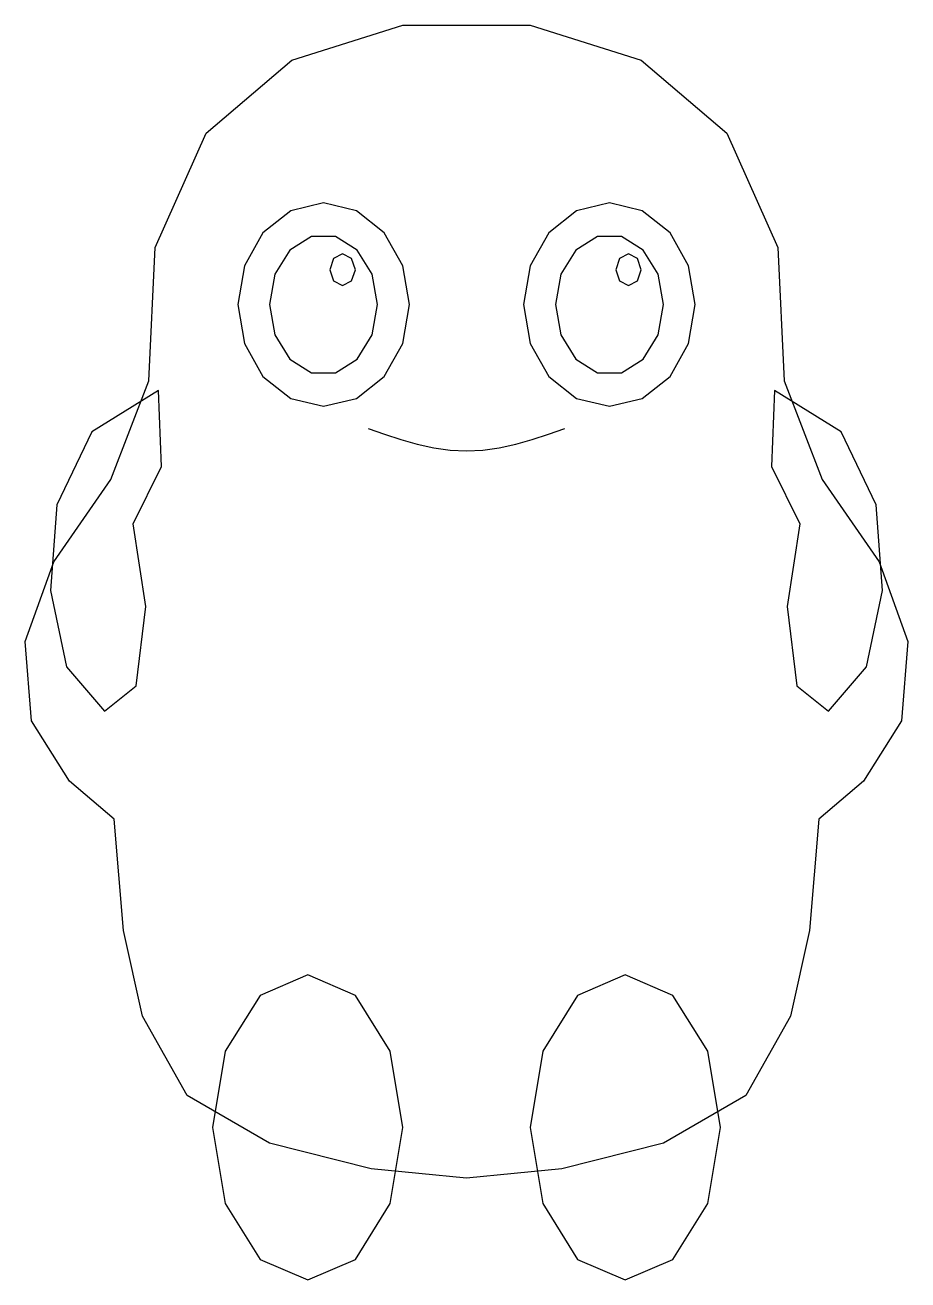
# Model space of a CAD drawing. Header units: millimetres. Extents: x 3 to 157, y -40 to 179.
import ezdxf

# ---------------------------------------------------------------- set-up
doc = ezdxf.new("R2010")
doc.units = ezdxf.units.MM

msp = doc.modelspace()

# ---------------------------------------------------------------- linework, layer by layer
for points in [[(34.537, 160.149), (49.506, 172.901), (68.911, 179), (91.089, 179), (110.494, 172.901), (125.463, 160.149), (134.334, 140.19), (135.443, 116.904), (142.096, 99.716), (152.076, 85.301), (157.066, 71.441), (155.957, 57.58), (149.304, 47.046), (141.542, 40.392), (139.878, 20.987), (136.552, 6.018), (128.79, -7.843), (114.375, -16.159), (96.633, -20.595), (80, -22.258), (63.367, -20.595), (45.625, -16.159), (31.21, -7.843), (23.448, 6.018), (20.122, 20.987), (18.458, 40.392), (10.696, 47.046), (4.043, 57.58), (2.934, 71.441), (7.924, 85.301), (17.904, 99.716), (24.557, 116.904), (25.666, 140.19)], [(70.02, 130.21), (68.878, 137.002), (65.635, 142.757), (60.778, 146.599), (55.051, 147.952), (49.323, 146.599), (44.467, 142.757), (41.223, 137.002), (40.081, 130.21), (41.223, 123.418), (44.467, 117.663), (49.323, 113.821), (55.051, 112.468), (60.778, 113.821), (65.635, 117.663), (68.878, 123.418)], [(119.919, 130.21), (118.777, 137.002), (115.533, 142.757), (110.677, 146.599), (104.949, 147.952), (99.222, 146.599), (94.365, 142.757), (91.122, 137.002), (89.98, 130.21), (91.122, 123.418), (94.365, 117.663), (99.222, 113.821), (104.949, 112.468), (110.677, 113.821), (115.533, 117.663), (118.777, 123.418)], [(64.476, 130.21), (63.545, 135.505), (60.928, 139.746), (57.146, 142.103), (52.955, 142.103), (49.174, 139.746), (46.557, 135.505), (45.625, 130.21), (46.557, 124.915), (49.174, 120.674), (52.955, 118.318), (57.146, 118.318), (60.928, 120.674), (63.545, 124.915)], [(114.375, 130.21), (113.443, 135.505), (110.826, 139.746), (107.045, 142.103), (102.854, 142.103), (99.072, 139.746), (96.455, 135.505), (95.524, 130.21), (96.455, 124.915), (99.072, 120.674), (102.854, 118.318), (107.045, 118.318), (110.826, 120.674), (113.443, 124.915)], [(60.595, 136.309), (59.946, 138.272), (58.377, 139.081), (56.808, 138.272), (56.159, 136.309), (56.808, 134.346), (58.377, 133.537), (59.946, 134.346)], [(110.494, 136.309), (109.845, 138.272), (108.276, 139.081), (106.707, 138.272), (106.058, 136.309), (106.707, 134.346), (108.276, 133.537), (109.845, 134.346)], [(26.22, 115.241), (14.577, 108.033), (8.478, 95.281), (7.37, 80.311), (10.142, 67.005), (16.795, 59.243), (22.339, 63.678), (24.003, 77.539), (21.785, 91.954), (26.775, 101.934)], [(133.225, 101.934), (138.215, 91.954), (135.997, 77.539), (137.661, 63.678), (143.205, 59.243), (149.858, 67.005), (152.63, 80.311), (151.522, 95.281), (145.423, 108.033), (133.78, 115.241)], [(68.911, -13.387), (66.683, -0.081), (60.595, 9.66), (52.278, 13.225), (43.962, 9.66), (37.874, -0.081), (35.646, -13.387), (37.874, -26.694), (43.962, -36.435), (52.278, -40), (60.595, -36.435), (66.683, -26.694)], [(124.354, -13.387), (122.126, -0.081), (116.038, 9.66), (107.722, 13.225), (99.405, 9.66), (93.317, -0.081), (91.089, -13.387), (93.317, -26.694), (99.405, -36.435), (107.722, -40), (116.038, -36.435), (122.126, -26.694)]]:
    msp.add_lwpolyline(points, close=True)
msp.add_lwpolyline([(62.813, 108.587), (65.679, 107.584), (68.54, 106.647), (71.406, 105.843), (74.273, 105.227), (77.134, 104.839), (80, 104.706), (82.866, 104.839), (85.727, 105.227), (88.594, 105.843), (91.46, 106.647), (94.321, 107.584), (97.187, 108.587)])

doc.saveas('drawing.dxf')
